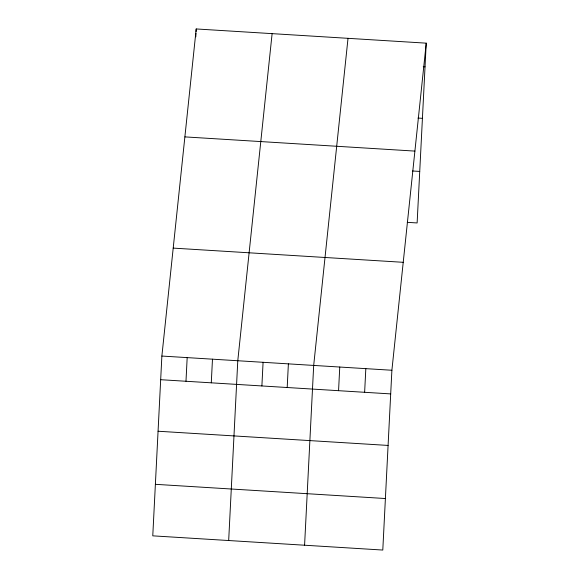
<?xml version="1.0" encoding="UTF-8"?>
<svg xmlns="http://www.w3.org/2000/svg" width="579" height="579" viewBox="0 0 579 579"><rect width="100%" height="100%" fill="white"/><g stroke="black" fill="none" stroke-linecap="round" stroke-linejoin="round"><path stroke-width="0.87" d="M161.874 356.049L152.769 535.843L382.791 550.05L391.896 370.256L426.231 43.157L196.209 28.95L161.874 356.049L391.896 370.256M195.811 36.832L195.984 33.329M196.078 31.577L196.209 28.95M185.982 381.264L187.176 357.612M211.284 382.828L212.479 359.175M228.676 540.533L237.781 360.739L272.116 33.64M261.889 385.954L263.083 362.302M287.191 387.517L288.385 363.858M304.583 545.223L313.688 365.421L348.022 38.323M338.563 390.687L339.757 367.035M364.632 392.301L365.827 368.642M426.231 43.157L417.126 222.951L407.232 222.343M423.235 66.701L425.037 66.809M417.929 118.058L422.424 118.333M184.882 136.89L414.904 151.097M412.545 170.979L419.732 171.427M173.208 248.109L403.23 262.309M160.68 379.701L390.702 393.908M158.067 431.232L388.089 445.432M155.375 484.319L385.404 498.526"/></g></svg>
